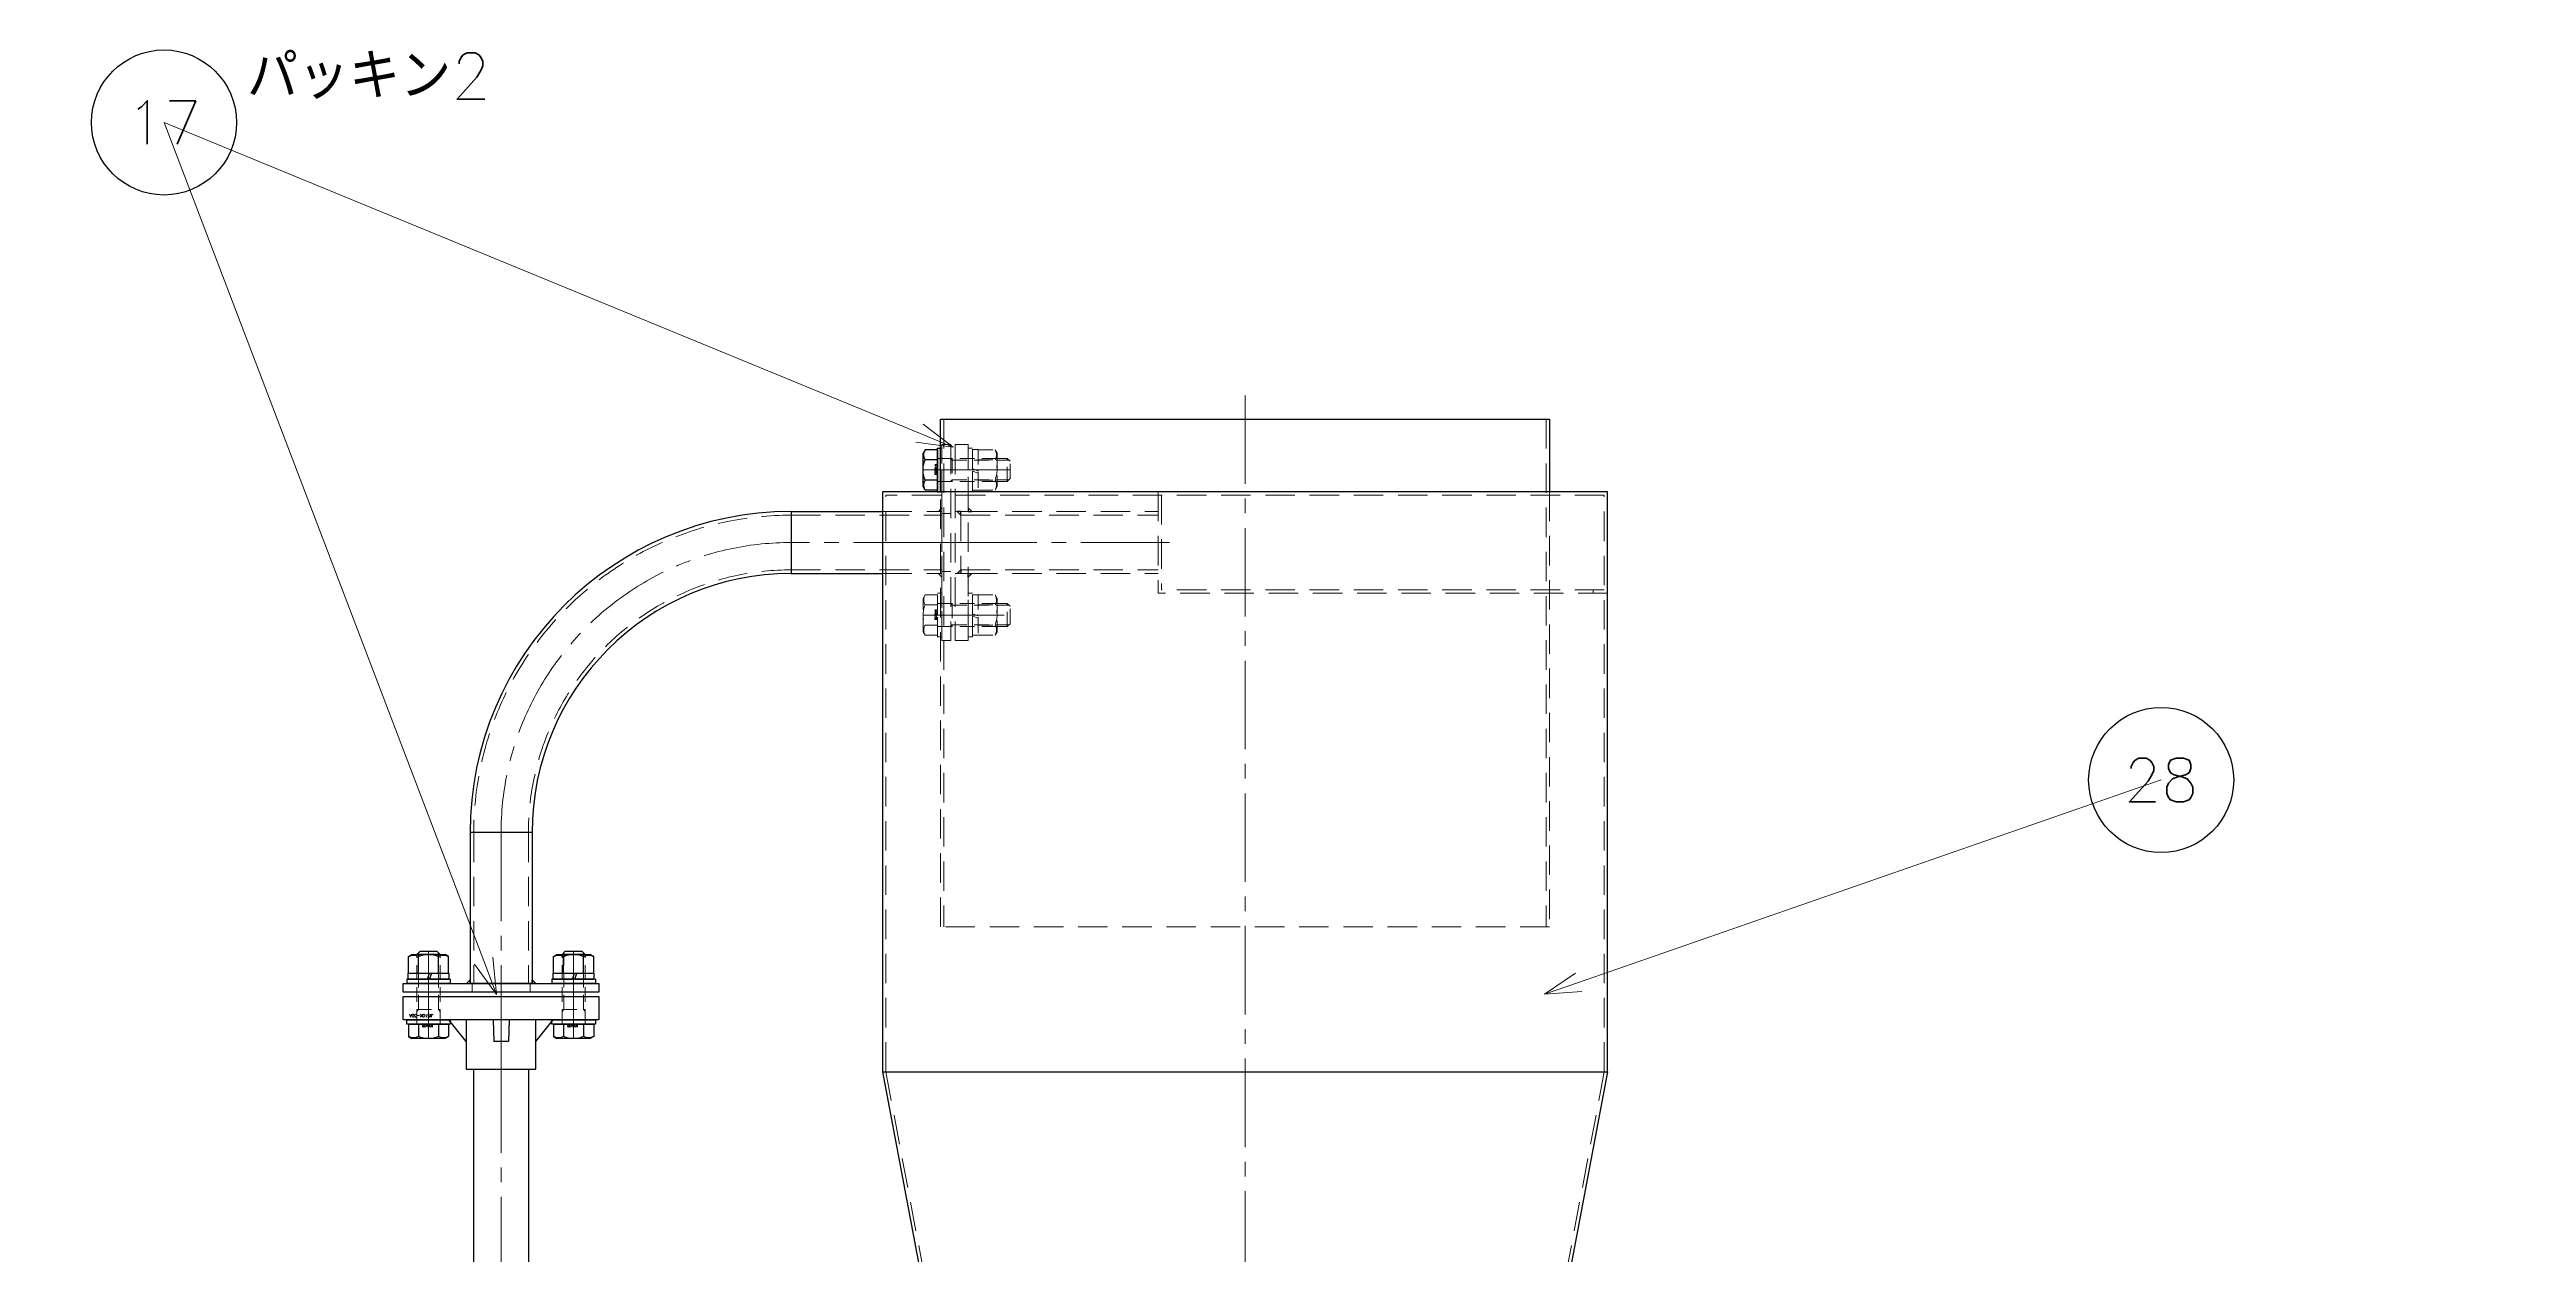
# Model space of a CAD drawing. Header units: millimetres. Extents: x 0 to 49006, y -7876 to 6995.
# Drawn here: x 28411 to 30119, y 4491 to 5321 of the extents above; entities that cross this region are included whole.
import ezdxf
from ezdxf import colors
from ezdxf.entities.mleader import LeaderData, LeaderLine
from ezdxf.enums import TextEntityAlignment as Align
from ezdxf.math import Vec2, Vec3

# ---------------------------------------------------------------- set-up
doc = ezdxf.new("R2010")
doc.units = ezdxf.units.MM
doc.header["$LTSCALE"] = 3.2
for name, pattern in [('CENTER2', [28.575, 19.05, -3.175, 3.175, -3.175]), ('HIDDEN', [9.525, 6.35, -3.175]), ('HIDDEN2', [4.7625, 3.175, -1.5875])]:
    doc.linetypes.add(name, pattern=pattern)
for name, color, linetype, lineweight in [('01_外形線', 7, 'Continuous', 25), ('02_細線', 5, 'Continuous', 13), ('03_かくれ線', 6, 'HIDDEN2', 13), ('04_HIDDEN', 2, 'HIDDEN', 13), ('04_中心線', 1, 'CENTER2', 9), ('05_CENTER', 4, 'CENTER2', 13), ('07_TEXT', 3, 'Continuous', 13), ('08_DIM', 3, 'Continuous', 13)]:
    doc.layers.add(name, color=color, linetype=linetype, lineweight=lineweight)
doc.layers.add('10_DRAFT', color=8, linetype='Continuous', lineweight=0, plot=False)
doc.styles.add('KSS_TXT', font='txt.shx', dxfattribs={"bigfont": 'extfont2.shx'})
doc.styles.add('KSS_TXT_L', font='txt.shx', dxfattribs={"height": 36, "bigfont": 'extfont2.shx'})
doc.styles.get("Standard").update_dxf_attribs({"font": 'txt.shx', "bigfont": 'extfont2.shx'})
doc.styles.add('寸法用', font='simplex.shx', dxfattribs={"width": 0.8, "bigfont": '@extfont2.shx'})

# ---------------------------------------------------------------- blocks, each defined once
blk = doc.blocks.new('A$C501F2277_1_1')
at = {"color": 0}
for p, q in [((-210, 1200), (-210, 1250)), ((-210, 1250), (210, 1250)), ((210, 1250), (210, 1200)), ((250, 1200), (-250, 1200)), ((-250, 1200), (-250, 800)), ((250, 800), (250, 1200)), ((-250, 800), (250, 800)), ((-250, 800), (-100, 6)), ((250, 800), (100, 6))]:
    blk.add_line(p, q, dxfattribs=at)
at = {"color": 3}
for points in [[(-196, 1186.3), (-198.5, 1186.3), (-198.5, 1186.3), (-196, 1183.8)], [(-191, 1186.3), (-188.5, 1186.3), (-188.5, 1186.3), (-191, 1188.9)], [(-196, 1143.6), (-198.5, 1143.6), (-198.5, 1143.6), (-196, 1146.1)], [(-191, 1143.6), (-188.5, 1143.6), (-188.5, 1143.6), (-191, 1141.1)]]:
    blk.add_lwpolyline(points, close=True, dxfattribs=at)
at = {"color": 0}
blk.add_lwpolyline([(150, 0), (-150, 0), (-150, 6), (150, 6)], close=True, dxfattribs=at)
at = {"layer": '04_HIDDEN'}
for p, q in [((-207.7, 1250), (-207.7, 900)), ((207.7, 1250), (207.7, 900)), ((247.7, 1197.7), (-247.7, 1197.7)), ((-247.7, 800.2), (-247.7, 1197.7)), ((-210, 900), (-210, 1200)), ((-60, 1200), (-60, 1130)), ((-57.7, 1197.7), (-57.7, 1132.3)), ((210, 1200), (210, 900)), ((247.7, 800.2), (247.7, 1197.7)), ((-191, 1186.3), (-200, 1186.3)), ((-196, 1186.3), (-196, 1143.6)), ((-196, 1183.8), (-60, 1183.8)), ((-191, 1186.3), (-60, 1186.3)), ((-196, 1146.1), (-60, 1146.1)), ((-191, 1143.6), (-200, 1143.6)), ((-191, 1143.6), (-60, 1143.6)), ((250, 1130), (-60, 1130)), ((247.7, 1132.3), (-57.7, 1132.3)), ((240, 1130), (240, 1132.3)), ((210, 900), (-210, 900)), ((-247.7, 800.2), (-97.7, 6.4)), ((247.7, 800.2), (97.7, 6.4)), ((-100, 6), (-97.7, 6.4)), ((-100, 0), (-100, 6)), ((100, 6), (97.7, 6.4)), ((100, 0), (100, 6))]:
    blk.add_line(p, q, dxfattribs=at)
blk.add_lwpolyline([(-191, 1232.5), (-200, 1232.5), (-200, 1097.5), (-191, 1097.5)], close=True, dxfattribs=at)
at = {"layer": '05_CENTER'}
for p, q in [((0, 1266.4), (0, -10.4)), ((-181.1, 1215), (-209.6, 1215)), ((-204.6, 1165), (-51.9, 1165)), ((-181.1, 1115), (-209.6, 1115)), ((-130, -7.8), (-130, 13.6)), ((130, -7.8), (130, 13.6))]:
    blk.add_line(p, q, dxfattribs=at)
blk = doc.blocks.new('A$C1A3C2C0C_1_1_2_1')
at = {"color": 0}
for p, q in [((-11, 1.5), (11, 1.5)), ((-11, 1.5), (-11, 0)), ((-9.8, 11), (9.8, 11)), ((-9.8, 4), (-9.8, 11)), ((9.8, 4), (-9.8, 4)), ((-9.3, 4), (-9.3, 1.5)), ((-4.9, 4), (-4.9, 11)), ((0, 1.5), (-2.5, 4)), ((0, 4), (2.5, 1.5)), ((4.9, 4), (4.9, 11)), ((9.2, 1.5), (9.2, 4)), ((9.8, 4), (9.8, 11)), ((11, 0), (11, 1.5)), ((-11, 0), (11, 0))]:
    blk.add_line(p, q, dxfattribs=at)
at = {"color": 0, "linetype": 'CENTER2'}
blk.add_line((0, -34), (0, 14), dxfattribs=at)
at = {"color": 0, "linetype": 'HIDDEN'}
for p, q in [((-5, -31), (-5, 0)), ((-4.2, -31), (-4.2, 0)), ((4.2, -31), (4.2, 0)), ((5, -31), (5, 0)), ((-5, -31), (5, -31))]:
    blk.add_line(p, q, dxfattribs=at)
at = {"layer": '10_DRAFT', "style": 'KSS_TXT_L'}
blk.add_text('BT-M10x35L,SW,PW', height=0.3, dxfattribs=at).set_placement((5.1, 10.7))
blk = doc.blocks.new('A$C5FAF1F26_1_1')
at = {"color": 3}
blk.add_lwpolyline([(-150, 3), (150, 3), (150, 0), (-150, 0)], close=True, dxfattribs=at)
for name, p in [('A$C501F2277_1_1', (0, 3)), ('A$C1A3C2C0C_1_1_2_1', (-130, 9)), ('A$C1A3C2C0C_1_1_2_1', (130, 9))]:
    blk.add_blockref(name, p)
blk = doc.blocks.new('AM_BALLOON1')
at = {"transparency": 16777216}
blk.add_circle((0, 0), 5, dxfattribs=at)
blk.add_attdef('B_NUMBER', text='', height=3, dxfattribs=at).set_placement((0, 0), align=Align.MIDDLE_CENTER)
blk = doc.blocks.new('_OPEN')
at = {"color": 0, "linetype": 'ByBlock'}
for p, q in [((-1, 0.167), (0, 0)), ((0, 0), (-1, -0.167)), ((0, 0), (-1, 0))]:
    blk.add_line(p, q, dxfattribs=at)
blk = doc.blocks.new('_Open30')
at = {"color": 0, "linetype": 'ByBlock', "lineweight": -2}
for p, q in [((-1, 0.268), (0, 0)), ((0, 0), (-1, -0.268)), ((0, 0), (-1, 0))]:
    blk.add_line(p, q, dxfattribs=at)

msp = doc.modelspace()

# ---------------------------------------------------------------- linework, layer by layer
for p, q in [((29023.416, 5016.453), (29023.416, 5046.453)), ((29023.416, 5046.453), (29025.416, 5046.453)), ((29023.416, 5016.453), (29025.416, 5016.453)), ((28922.416, 5002.803), (28922.416, 4960.103)), ((28922.416, 5002.803), (28985.416, 5002.803)), ((28922.416, 4960.103), (28985.416, 4960.103)), ((28743.766, 4781.453), (28701.066, 4781.453)), ((28701.066, 4781.453), (28701.066, 4677.453)), ((28743.766, 4781.453), (28743.766, 4677.453)), ((28743.766, 4677.453), (28701.066, 4677.453))]:
    msp.add_line(p, q)
at = {"color": 3}
for points in [[(28701.066, 4677.453), (28701.08, 4679.952), (28701.08, 4679.952), (28698.566, 4677.453)], [(28743.766, 4677.453), (28743.783, 4679.953), (28743.783, 4679.953), (28746.266, 4677.453)]]:
    msp.add_lwpolyline(points, close=True, dxfattribs=at)
at = {"color": 0}
msp.add_lwpolyline([(28789.916, 4677.453), (28789.916, 4671.453), (28654.916, 4671.453), (28654.916, 4677.453)], close=True, dxfattribs=at)
for points in [[(28657.357, 4652.453), (28687.357, 4652.453), (28687.357, 4649.453), (28657.357, 4649.453)], [(28757.416, 4652.453), (28787.416, 4652.453), (28787.416, 4649.453), (28757.416, 4649.453)]]:
    msp.add_lwpolyline(points, close=True)
for radius in [221.35, 178.65]:
    msp.add_arc((28922.416, 4781.453), radius, 90, 180, dxfattribs=at)
at = {"layer": '01_外形線'}
for points in [[(29014.776, 5045.309), (29013.416, 5042.953)], [(29013.416, 5019.953), (29013.416, 5042.953)], [(29023.416, 5045.309), (29014.776, 5045.309)], [(29023.416, 5045.309), (29023.416, 5017.596)], [(29023.416, 5038.381), (29014.776, 5038.381)], [(29023.416, 5024.524), (29014.776, 5024.524)], [(29014.776, 5017.596), (29013.416, 5019.953)], [(29023.416, 5017.596), (29014.776, 5017.596)], [(28658.501, 4696.092), (28660.857, 4697.453)], [(28660.857, 4697.453), (28683.857, 4697.453)], [(28664.357, 4697.453), (28666.357, 4699.453)], [(28680.357, 4697.453), (28664.357, 4697.453)], [(28678.357, 4699.453), (28666.357, 4699.453)], [(28680.357, 4697.453), (28678.357, 4699.453)], [(28686.214, 4696.092), (28683.857, 4697.453)], [(28758.559, 4696.092), (28760.916, 4697.453)], [(28760.916, 4697.453), (28783.916, 4697.453)], [(28764.416, 4697.453), (28766.416, 4699.453)], [(28780.416, 4697.453), (28764.416, 4697.453)], [(28778.416, 4699.453), (28766.416, 4699.453)], [(28780.416, 4697.453), (28778.416, 4699.453)], [(28786.272, 4696.092), (28783.916, 4697.453)], [(28687.357, 4680.453), (28657.357, 4680.453)], [(28657.357, 4680.453), (28657.357, 4677.453)], [(28658.357, 4684.453), (28673.013, 4684.453)], [(28658.357, 4680.453), (28658.357, 4684.453)], [(28658.357, 4680.453), (28671.557, 4680.453)], [(28658.501, 4684.453), (28658.501, 4696.092)], [(28658.501, 4684.453), (28686.214, 4684.453)], [(28665.429, 4684.453), (28665.429, 4696.092)], [(28671.557, 4680.453), (28673.013, 4684.453)], [(28673.157, 4680.453), (28674.613, 4684.453)], [(28673.157, 4680.453), (28686.357, 4680.453)], [(28674.613, 4684.453), (28686.357, 4684.453)], [(28679.286, 4684.453), (28679.286, 4696.092)], [(28686.214, 4684.453), (28686.214, 4696.092)], [(28686.357, 4684.453), (28686.357, 4680.453)], [(28687.357, 4680.453), (28687.357, 4677.453)], [(28787.416, 4680.453), (28757.416, 4680.453)], [(28757.416, 4680.453), (28757.416, 4677.453)], [(28758.416, 4684.453), (28773.072, 4684.453)], [(28758.416, 4680.453), (28758.416, 4684.453)], [(28758.416, 4680.453), (28771.616, 4680.453)], [(28758.559, 4684.453), (28758.559, 4696.092)], [(28758.559, 4684.453), (28786.272, 4684.453)], [(28765.488, 4684.453), (28765.488, 4696.092)], [(28771.616, 4680.453), (28773.072, 4684.453)], [(28773.216, 4680.453), (28774.672, 4684.453)], [(28773.216, 4680.453), (28786.416, 4680.453)], [(28774.672, 4684.453), (28786.416, 4684.453)], [(28779.344, 4684.453), (28779.344, 4696.092)], [(28786.272, 4684.453), (28786.272, 4696.092)], [(28786.416, 4684.453), (28786.416, 4680.453)], [(28787.416, 4680.453), (28787.416, 4677.453)], [(28654.916, 4668.453), (28789.916, 4668.453)], [(28654.916, 4652.453), (28654.916, 4668.453)], [(28687.357, 4677.453), (28657.357, 4677.453)], [(28787.416, 4677.453), (28757.416, 4677.453)], [(28789.916, 4668.453), (28789.916, 4652.453)], [(28789.916, 4652.453), (28654.916, 4652.453)], [(28658.501, 4649.453), (28658.501, 4640.813)], [(28658.501, 4649.453), (28686.214, 4649.453)], [(28665.429, 4649.453), (28665.429, 4640.813)], [(28679.286, 4649.453), (28679.286, 4640.813)], [(28686.214, 4649.453), (28686.214, 4640.813)], [(28698.416, 4637.453), (28686.416, 4652.453)], [(28698.416, 4652.453), (28698.416, 4618.453)], [(28716.916, 4652.453), (28717.416, 4637.453)], [(28727.916, 4652.453), (28727.416, 4637.453)], [(28746.416, 4618.453), (28746.416, 4652.453)], [(28746.416, 4637.453), (28758.416, 4652.453)], [(28758.559, 4649.453), (28758.559, 4640.813)], [(28758.559, 4649.453), (28786.272, 4649.453)], [(28765.488, 4649.453), (28765.488, 4640.813)], [(28779.344, 4649.453), (28779.344, 4640.813)], [(28786.272, 4649.453), (28786.272, 4640.813)], [(28658.501, 4640.813), (28660.857, 4639.453)], [(28683.857, 4639.453), (28660.857, 4639.453)], [(28686.214, 4640.813), (28683.857, 4639.453)], [(28727.416, 4637.453), (28717.416, 4637.453)], [(28758.559, 4640.813), (28760.916, 4639.453)], [(28783.916, 4639.453), (28760.916, 4639.453)], [(28786.272, 4640.813), (28783.916, 4639.453)], [(28698.416, 4618.453), (28746.416, 4618.453)], [(28703.416, 4618.453), (28703.416, 3750.453)], [(28741.416, 4618.453), (28741.416, 3750.453)]]:
    msp.add_lwpolyline(points, dxfattribs=at)
for points in [[(29014.776, 5038.381, -0.26794907), (29014.776, 5045.309)], [(29014.776, 5024.524, -0.19636666), (29014.776, 5038.381)], [(29014.776, 5017.596, -0.26794907), (29014.776, 5024.524)], [(28658.501, 4696.092, -0.26794907), (28665.429, 4696.092)], [(28665.429, 4696.092, -0.19636667), (28679.286, 4696.092)], [(28679.286, 4696.092, -0.26794907), (28686.214, 4696.092)], [(28758.559, 4696.092, -0.26794907), (28765.488, 4696.092)], [(28765.488, 4696.092, -0.19636667), (28779.344, 4696.092)], [(28779.344, 4696.092, -0.26794907), (28786.272, 4696.092)], [(28665.429, 4640.813, -0.26794907), (28658.501, 4640.813)], [(28679.286, 4640.813, -0.19636666), (28665.429, 4640.813)], [(28686.214, 4640.813, -0.26794907), (28679.286, 4640.813)], [(28765.488, 4640.813, -0.26794907), (28758.559, 4640.813)], [(28779.344, 4640.813, -0.19636666), (28765.488, 4640.813)], [(28786.272, 4640.813, -0.26794907), (28779.344, 4640.813)]]:
    msp.add_lwpolyline(points, format="xyb", dxfattribs=at)
at = {"layer": '02_細線'}
for points in [[(28665.557, 4697.453), (28665.557, 4698.653)], [(28679.157, 4697.453), (28679.157, 4698.653)], [(28765.616, 4697.453), (28765.616, 4698.653)], [(28779.216, 4697.453), (28779.216, 4698.653)]]:
    msp.add_lwpolyline(points, dxfattribs=at)
at = {"layer": '03_かくれ線'}
for p, q in [((29026.416, 5046.453), (29025.416, 5046.453)), ((29026.416, 5046.453), (29026.416, 5016.453)), ((29026.416, 5016.453), (29025.416, 5016.453))]:
    msp.add_line(p, q, dxfattribs=at)
for points in [[(29023.416, 5039.453), (29064.416, 5039.453)], [(29033.416, 5038.253), (29032.216, 5039.453)], [(29033.416, 5039.453), (29033.416, 5023.453)], [(29044.416, 5016.453), (29044.416, 5046.453)], [(29047.416, 5046.453), (29044.416, 5046.453)], [(29047.416, 5016.453), (29047.416, 5046.453)], [(29047.416, 5045.453), (29047.416, 5032.253)], [(29047.416, 5045.453), (29051.416, 5045.453)], [(29051.416, 5045.453), (29051.416, 5030.797)], [(29051.416, 5045.309), (29051.416, 5017.596)], [(29051.416, 5045.309), (29063.055, 5045.309)], [(29063.055, 5045.309), (29064.416, 5042.953)], [(29064.416, 5042.953), (29064.416, 5019.953)], [(29064.416, 5039.453), (29071.416, 5039.453)], [(29071.416, 5039.453), (29073.416, 5037.453)], [(29071.416, 5023.453), (29071.416, 5039.453)], [(29023.416, 5023.453), (29064.416, 5023.453)], [(29033.416, 5024.653), (29032.216, 5023.453)], [(29033.416, 5038.253), (29064.416, 5038.253)], [(29033.416, 5024.653), (29064.416, 5024.653)], [(29047.416, 5031.453), (29044.416, 5031.453)], [(29047.416, 5032.253), (29051.416, 5030.797)], [(29051.416, 5031.453), (29047.416, 5031.453)], [(29047.416, 5030.653), (29047.416, 5017.453)], [(29047.416, 5030.653), (29051.416, 5029.197)], [(29051.416, 5038.381), (29063.055, 5038.381)], [(29064.416, 5031.453), (29051.416, 5031.453)], [(29051.416, 5029.197), (29051.416, 5017.453)], [(29051.416, 5024.524), (29063.055, 5024.524)], [(29064.416, 5038.253), (29072.616, 5038.253)], [(29064.416, 5024.653), (29072.616, 5024.653)], [(29064.416, 5023.453), (29071.416, 5023.453)], [(29071.416, 5023.453), (29073.416, 5025.453)], [(29073.416, 5025.453), (29073.416, 5037.453)], [(29047.416, 5016.453), (29044.416, 5016.453)], [(29051.416, 5017.453), (29047.416, 5017.453)], [(29051.416, 5017.596), (29063.055, 5017.596)], [(29063.055, 5017.596), (29064.416, 5019.953)], [(29014.776, 4945.309), (29013.416, 4942.953)], [(29013.416, 4919.953), (29013.416, 4942.953)], [(29023.416, 4945.309), (29014.776, 4945.309)], [(29023.416, 4938.381), (29014.776, 4938.381)], [(29023.416, 4945.309), (29023.416, 4917.596)], [(29023.416, 4939.453), (29064.416, 4939.453)], [(29033.416, 4938.253), (29032.216, 4939.453)], [(29033.416, 4939.453), (29033.416, 4923.453)], [(29033.416, 4938.253), (29064.416, 4938.253)], [(29044.416, 4916.453), (29044.416, 4946.453)], [(29047.416, 4946.453), (29044.416, 4946.453)], [(29047.416, 4916.453), (29047.416, 4946.453)], [(29047.416, 4945.453), (29047.416, 4932.253)], [(29047.416, 4945.453), (29051.416, 4945.453)], [(29051.416, 4945.453), (29051.416, 4930.797)], [(29051.416, 4945.309), (29051.416, 4917.596)], [(29051.416, 4945.309), (29063.055, 4945.309)], [(29051.416, 4938.381), (29063.055, 4938.381)], [(29063.055, 4945.309), (29064.416, 4942.953)], [(29064.416, 4942.953), (29064.416, 4919.953)], [(29064.416, 4939.453), (29071.416, 4939.453)], [(29064.416, 4938.253), (29072.616, 4938.253)], [(29071.416, 4939.453), (29073.416, 4937.453)], [(29071.416, 4923.453), (29071.416, 4939.453)], [(29073.416, 4925.453), (29073.416, 4937.453)], [(29013.416, 4931.453), (29073.416, 4931.453)], [(29014.776, 4917.596), (29013.416, 4919.953)], [(29023.416, 4924.524), (29014.776, 4924.524)], [(29023.416, 4923.453), (29064.416, 4923.453)], [(29033.416, 4924.653), (29032.216, 4923.453)], [(29033.416, 4924.653), (29064.416, 4924.653)], [(29047.416, 4931.453), (29044.416, 4931.453)], [(29047.416, 4932.253), (29051.416, 4930.797)], [(29051.416, 4931.453), (29047.416, 4931.453)], [(29047.416, 4930.653), (29047.416, 4917.453)], [(29047.416, 4930.653), (29051.416, 4929.197)], [(29064.416, 4931.453), (29051.416, 4931.453)], [(29051.416, 4929.197), (29051.416, 4917.453)], [(29051.416, 4924.524), (29063.055, 4924.524)], [(29063.055, 4917.596), (29064.416, 4919.953)], [(29064.416, 4924.653), (29072.616, 4924.653)], [(29064.416, 4923.453), (29071.416, 4923.453)], [(29071.416, 4923.453), (29073.416, 4925.453)], [(29023.416, 4917.596), (29014.776, 4917.596)], [(29047.416, 4916.453), (29044.416, 4916.453)], [(29051.416, 4917.453), (29047.416, 4917.453)], [(29051.416, 4917.596), (29063.055, 4917.596)], [(28664.357, 4649.453), (28664.357, 4697.453)], [(28665.557, 4659.453), (28665.557, 4697.453)], [(28679.157, 4659.453), (28679.157, 4697.453)], [(28680.357, 4649.453), (28680.357, 4697.453)], [(28764.416, 4649.453), (28764.416, 4697.453)], [(28765.616, 4659.453), (28765.616, 4697.453)], [(28779.216, 4659.453), (28779.216, 4697.453)], [(28780.416, 4649.453), (28780.416, 4697.453)], [(28664.357, 4659.453), (28680.357, 4659.453)], [(28665.557, 4659.453), (28664.357, 4658.253)], [(28679.157, 4659.453), (28680.357, 4658.253)], [(28764.416, 4659.453), (28780.416, 4659.453)], [(28765.616, 4659.453), (28764.416, 4658.253)], [(28779.216, 4659.453), (28780.416, 4658.253)]]:
    msp.add_lwpolyline(points, dxfattribs=at)
for points in [[(29063.055, 5045.309, -0.26794907), (29063.055, 5038.381)], [(29063.055, 5038.381, -0.19636667), (29063.055, 5024.524)], [(29063.055, 5024.524, -0.26794907), (29063.055, 5017.596)], [(29014.776, 4924.524, -0.19636666), (29014.776, 4938.381)], [(29014.776, 4938.381, -0.26794907), (29014.776, 4945.309)], [(29063.055, 4945.309, -0.26794907), (29063.055, 4938.381)], [(29063.055, 4938.381, -0.19636667), (29063.055, 4924.524)], [(29014.776, 4917.596, -0.26794907), (29014.776, 4924.524)], [(29063.055, 4924.524, -0.26794907), (29063.055, 4917.596)]]:
    msp.add_lwpolyline(points, format="xyb", dxfattribs=at)
msp.add_lwpolyline([(29026.416, 4946.453), (29026.416, 4916.453), (29023.416, 4916.453), (29023.416, 4946.453)], close=True, dxfattribs=at)
at = {"layer": '04_HIDDEN'}
for p, q in [((28922.416, 5000.303), (29026.416, 5000.303)), ((28985.416, 5002.803), (29026.416, 5002.803)), ((29026.416, 5002.803), (29026.416, 4960.103)), ((29026.416, 5001.453), (29032.416, 5001.453)), ((28922.416, 4962.603), (29026.416, 4962.603)), ((28985.416, 4960.103), (29026.416, 4960.103)), ((29026.416, 4961.453), (29032.416, 4961.453)), ((28703.566, 4781.453), (28703.566, 4677.453)), ((28741.266, 4781.453), (28741.266, 4677.453)), ((28702.416, 4677.453), (28702.416, 4671.453)), ((28742.416, 4677.453), (28742.416, 4671.453))]:
    msp.add_line(p, q, dxfattribs=at)
for points in [[(29026.416, 5048.953), (29032.416, 5048.953), (29032.416, 4913.953), (29026.416, 4913.953)], [(29026.416, 5002.803), (29023.916, 5002.788), (29023.916, 5002.788), (29026.416, 5005.303)], [(29026.416, 4960.103), (29023.916, 4960.085), (29023.916, 4960.085), (29026.416, 4957.603)]]:
    msp.add_lwpolyline(points, close=True, dxfattribs=at)
for radius in [218.85, 181.15]:
    msp.add_arc((28922.416, 4781.453), radius, 90, 180, dxfattribs=at)
at = {"layer": '04_中心線'}
for points in [[(29013.416, 5031.453), (29073.416, 5031.453)], [(28672.357, 4639.453), (28672.357, 4699.453)], [(28672.357, 4697.453), (28672.357, 4684.453)], [(28772.416, 4639.453), (28772.416, 4699.453)], [(28772.416, 4697.453), (28772.416, 4684.453)], [(28672.357, 4684.453), (28672.357, 4680.453)], [(28672.357, 4680.453), (28672.357, 4677.453)], [(28772.416, 4684.453), (28772.416, 4680.453)], [(28772.416, 4680.453), (28772.416, 4677.453)], [(28722.416, 4673.453), (28722.416, 4613.453)], [(28722.416, 3006.274), (28722.416, 4620.753)]]:
    msp.add_lwpolyline(points, dxfattribs=at)
at = {"layer": '05_CENTER'}
for p, q in [((29016.467, 5031.453), (29041.997, 5031.453)), ((29026.416, 4981.453), (28922.416, 4981.453)), ((29016.467, 4981.453), (29041.997, 4981.453)), ((29016.467, 4931.453), (29041.997, 4931.453)), ((28722.416, 4781.453), (28722.416, 4674.636)), ((28672.416, 4687.402), (28672.416, 4661.871)), ((28722.416, 4687.402), (28722.416, 4661.871)), ((28772.416, 4687.402), (28772.416, 4661.871))]:
    msp.add_line(p, q, dxfattribs=at)
msp.add_arc((28922.416, 4781.453), 200, 90, 180, dxfattribs=at)

# ---------------------------------------------------------------- block references
msp.add_blockref('A$C5FAF1F26_1_1', (29235.416, 3813.453))

# ---------------------------------------------------------------- texts
at = {"layer": '03_かくれ線', "style": '寸法用', "width": 0.8}
for rotation, p in [(270, (29021.416, 5035.366)), (270, (29021.416, 4935.366)), (180, (28675.256, 4648.953)), (180, (28775.314, 4648.953))]:
    msp.add_text('M16×50', height=1.5, rotation=rotation, dxfattribs=at).set_placement(p)
at = {"layer": '03_かくれ線'}
msp.add_text('JIS10K-30A', height=2, rotation=180, dxfattribs=at).set_placement((28675.458, 4656.251))
at = {"layer": '07_TEXT', "color": 4, "style": 'KSS_TXT'}
msp.add_text('パッキン2', height=32, dxfattribs=at).set_placement((28547.169, 5287.083))

# ---------------------------------------------------------------- leaders
at = {"layer": '08_DIM'}
ml = msp.add_multileader_block('Standard', dxfattribs=at)
ml.set_content('AM_BALLOON1', color=256, scale=10)
ml.set_attribute('B_NUMBER', '17', width=0)
ml.set_leader_properties(color=256, linetype='ByLayer', lineweight=-1)
ml.set_arrow_properties(name='OPEN30')
ml.build(insert=Vec2(0, 0))
ml.multileader.update_dxf_attribs({"has_dogleg": 0, "text_right_attachment_type": 6, "dogleg_length": 0, "arrow_head_size": 25, "scale": 10, "block_connection_type": 1})
ctx = ml.context
ctx.base_point, ctx.scale, ctx.char_height, ctx.arrow_head_size, ctx.landing_gap_size, ctx.plane_origin = Vec3(28489.992, 5270.982), 10, 40, 25, 20, Vec3(29093.882, 5048.953)
ctx.right_attachment, ctx.attachment_type = 6, 1
notes = []
notes.append((ctx, [(0, (1, 1, 0), (28489.992, 5270.982), (-1, 0), 0, [(0, [(29034.064, 5047.241)], 0, [])])]))
ctx.block.insert = Vec3(28489.992, 5270.982)
ml = msp.add_multileader_block('Standard', dxfattribs=at)
ml.set_content('AM_BALLOON1', color=256, scale=10)
ml.set_attribute('B_NUMBER', '17', width=0)
ml.set_leader_properties(color=256, linetype='ByLayer', lineweight=-1)
ml.set_arrow_properties(name='OPEN30')
ml.build(insert=Vec2(0, 0))
ml.multileader.update_dxf_attribs({"has_dogleg": 0, "text_right_attachment_type": 6, "dogleg_length": 0, "arrow_head_size": 25, "scale": 10, "block_connection_type": 1})
ctx = ml.context
ctx.base_point, ctx.scale, ctx.char_height, ctx.arrow_head_size, ctx.landing_gap_size, ctx.plane_origin = Vec3(28489.992, 5270.982), 10, 40, 25, 20, Vec3(28713.382, 4671.453)
ctx.right_attachment, ctx.attachment_type = 6, 1
notes.append((ctx, [(0, (1, 1, 0), (28489.992, 5270.982), (-1, 0), 0, [(0, [(28719.352, 4669.776)], 0, [])])]))
ctx.block.insert = Vec3(28489.992, 5270.982)
ml = msp.add_multileader_block('Standard', dxfattribs=at)
ml.set_content('AM_BALLOON1', color=256, scale=10)
ml.set_attribute('B_NUMBER', '28', width=0)
ml.set_leader_properties(color=256, linetype='ByLayer', lineweight=-1)
ml.set_arrow_properties(name='OPEN30')
ml.build(insert=Vec2(0, 0))
ml.multileader.update_dxf_attribs({"has_dogleg": 0, "text_right_attachment_type": 6, "dogleg_length": 0, "arrow_head_size": 25, "scale": 10, "block_connection_type": 1})
ctx = ml.context
ctx.base_point, ctx.scale, ctx.char_height, ctx.arrow_head_size, ctx.landing_gap_size, ctx.plane_origin = Vec3(29867.11, 4817.736), 10, 40, 25, 20, Vec3(29500.286, 4670.026)
ctx.right_attachment, ctx.attachment_type = 6, 1
notes.append((ctx, [(1, (1, 1, 0), (29867.11, 4817.736), (1, 0), 0, [(0, [(29441.819, 4670.026)], 0, [])])]))
ctx.block.insert = Vec3(29867.11, 4817.736)
ml = msp.add_multileader_block('Standard', dxfattribs=at)
ml.set_content('AM_BALLOON1', color=256, scale=10)
ml.set_attribute('B_NUMBER', 'H', width=0)
ml.set_leader_properties(color=256, linetype='ByLayer', lineweight=-1)
ml.set_arrow_properties(name='OPEN')
ml.build(insert=Vec2(0, 0))
ml.multileader.update_dxf_attribs({"leader_type": 0, "has_dogleg": 0, "text_right_attachment_type": 6, "dogleg_length": 0, "arrow_head_size": 20, "scale": 10, "block_connection_type": 1})
ctx = ml.context
ctx.base_point, ctx.scale, ctx.char_height, ctx.arrow_head_size, ctx.landing_gap_size, ctx.plane_origin = Vec3(34758.24, 4676.115), 10, 40, 20, 20, Vec3(34837.832, 4676.156)
ctx.right_attachment, ctx.attachment_type = 6, 1
notes.append((ctx, [(0, (0, 0, 0), (0, 0), (1, 0), 1, [])]))
ctx.block.insert = Vec3(34758.24, 4676.115)
ml = msp.add_multileader_block('Standard', dxfattribs=at)
ml.set_content('AM_BALLOON1', color=256, scale=10)
ml.set_attribute('B_NUMBER', 'G', width=0)
ml.set_leader_properties(color=256, linetype='ByLayer', lineweight=-1)
ml.set_arrow_properties(name='OPEN')
ml.build(insert=Vec2(0, 0))
ml.multileader.update_dxf_attribs({"leader_type": 0, "has_dogleg": 0, "text_right_attachment_type": 6, "dogleg_length": 0, "arrow_head_size": 20, "scale": 10, "block_connection_type": 1})
ctx = ml.context
ctx.base_point, ctx.scale, ctx.char_height, ctx.arrow_head_size, ctx.landing_gap_size, ctx.plane_origin = Vec3(34758.24, 4537.505), 10, 40, 20, 20, Vec3(34837.832, 4537.546)
ctx.right_attachment, ctx.attachment_type = 6, 1
notes.append((ctx, [(0, (0, 0, 0), (0, 0), (1, 0), 1, [])]))
ctx.block.insert = Vec3(34758.24, 4537.505)
for ctx, leaders in notes:
    for number, flags, end, landing, length, lines in leaders:
        leader = LeaderData()
        leader.index, (leader.has_last_leader_line, leader.has_dogleg_vector, leader.attachment_direction) = number, flags
        leader.last_leader_point, leader.dogleg_vector, leader.dogleg_length = Vec3(end), Vec3(landing), length
        for number, points, colour, breaks in lines:
            line = LeaderLine()
            line.index, line.vertices, line.color, line.breaks = number, Vec3.list(points), colors.encode_raw_color(colour), breaks
            leader.lines.append(line)
        ctx.leaders.append(leader)

doc.saveas('drawing.dxf')
